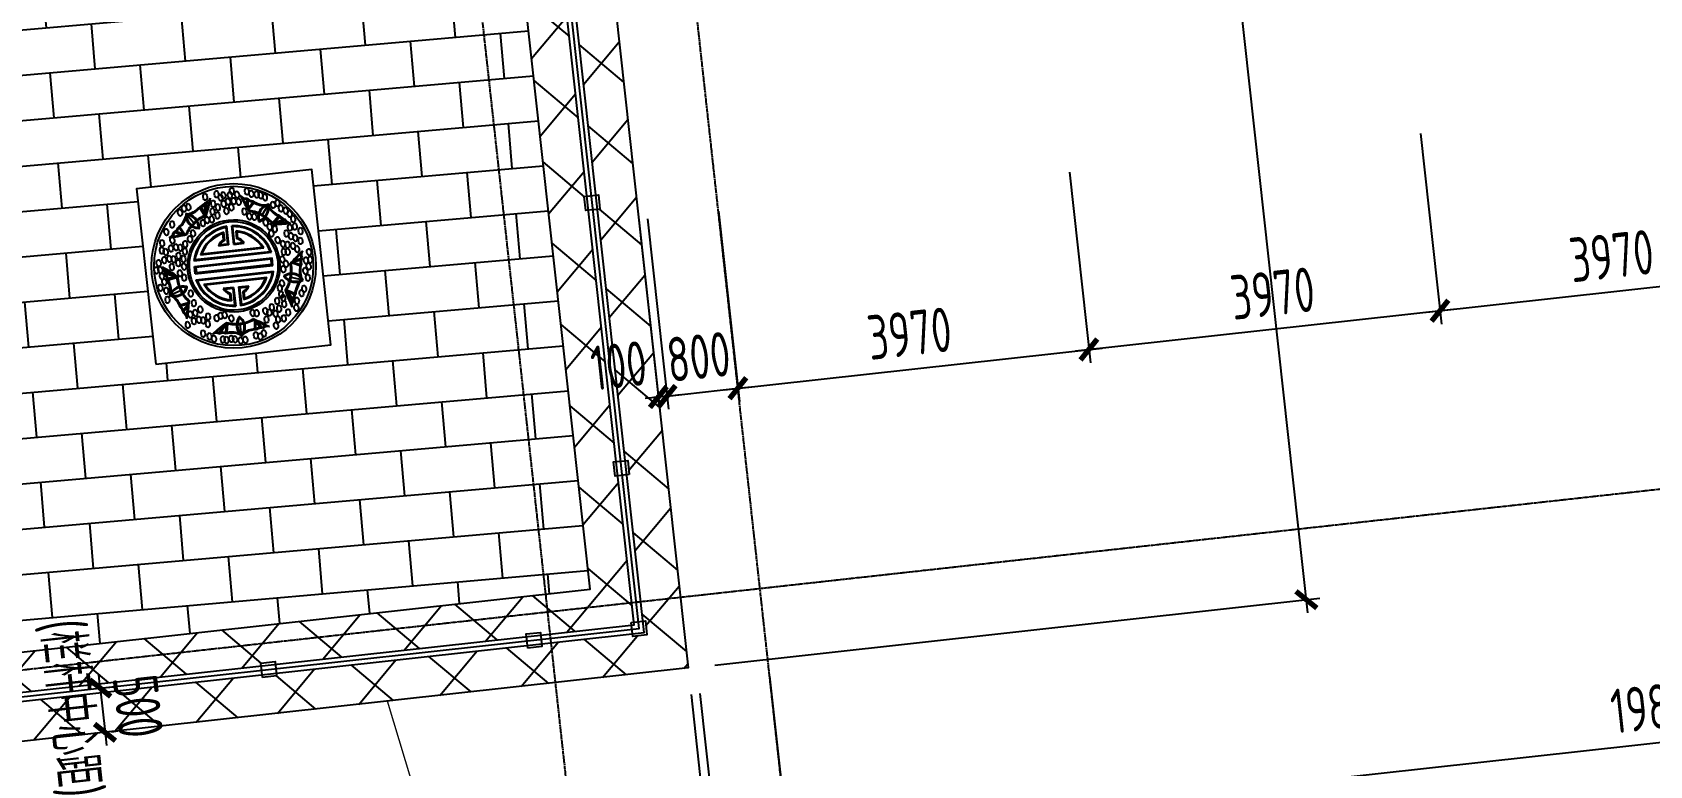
# Model space of a CAD drawing. Header units: millimetres. Extents: x -1003406 to 3312184, y 81337 to 716393.
# Drawn here: x 1310554 to 1328734, y 499524 to 507760 of the extents above; entities that cross this region are included whole.
import ezdxf

# ---------------------------------------------------------------- set-up
doc = ezdxf.new("R2010")
doc.units = ezdxf.units.MM
doc.header["$LTSCALE"] = 10
doc.linetypes.add('DOTE', pattern=[2.42, 2, -0.2, 0.02, -0.2])
doc.layers.get('0').update_dxf_attribs({"linetype": 'CONTINUOUS'})
doc.layers.get('Defpoints').update_dxf_attribs({"linetype": 'CONTINUOUS'})
for name, color, linetype in [('DIM', 3, 'CONTINUOUS'), ('DOTE', 1, 'DOTE'), ('图层5', 8, 'CONTINUOUS'), ('护岸线', 6, 'CONTINUOUS'), ('栏杆-SK', 4, 'CONTINUOUS'), ('码头-SK', 7, 'CONTINUOUS'), ('砖块-sk', 252, 'CONTINUOUS'), ('配筋率', 61, 'CONTINUOUS')]:
    doc.layers.add(name, color=color, linetype=linetype)
doc.layers.add('TEXT', color=3, linetype='CONTINUOUS', lineweight=15)
doc.styles.add('TSSD_Dimension', font='Tssdeng.shx', dxfattribs={"width": 0.7, "bigfont": 'hztxt.shx'})
doc.dimstyles.new('TSSD_100_150', dxfattribs={"dimtxt": 500, "dimasz": 150, "dimexe": 150, "dimexo": 300, "dimgap": 150, "dimtad": 1, "dimdec": 0, "dimzin": 0, "dimdsep": 46, "dimtxsty": 'TSSD_Dimension', "dimblk": 'ARCHTICK', "dimcen": 0, "dimdle": 150, "dimclrt": 7, "dimadec": 0, "dimazin": 0, "dimtfac": 1, "dimtdec": 0, "dimtix": 1, "dimtmove": 2, "dimatfit": 3, "dimfxl": 1, "dimtolj": 1, "dimtzin": 0, "dimarcsym": 0})

# ---------------------------------------------------------------- blocks, each defined once
blk = doc.blocks.new('_ArchTick')
at = {"color": 0, "const_width": 0.4}
blk.add_lwpolyline([(-0.71, -0.71), (0.71, 0.71)], dxfattribs=at)
blk = doc.blocks.new('*D479')
at = {"layer": 'Defpoints', "color": 0, "transparency": 16777216}
for p in [(1360766, 505348), (1361249, 500973), (1318026, 500631)]:
    blk.add_point(p, dxfattribs=at)
at = {"layer": 'DIM', "color": 0, "lineweight": -2, "transparency": 16777216}
for p, q in [((1360799, 505050), (1361266, 500824)), ((1318360, 496240), (1361398, 500989)), ((1318059, 500333), (1318525, 496107))]:
    blk.add_line(p, q, dxfattribs=at)
at = {"layer": 'DIM', "color": 0, "lineweight": -2, "transparency": 16777216, "xscale": 150, "yscale": 150, "zscale": 150}
for p, rotation in [((1361249, 500973), 6.297352635958565), ((1318509, 496256), 186.2973526359585)]:
    blk.add_blockref('_ArchTick', p, dxfattribs=dict(at, rotation=rotation))
at = {"layer": 'DIM', "color": 7, "transparency": 16777216, "insert": (1339835, 499012), "char_height": 500, "attachment_point": 5, "rotation": 6.2974, "style": 'TSSD_Dimension'}
blk.add_mtext('\\A1;43000', dxfattribs=at)
blk = doc.blocks.new('*D480')
at = {"layer": 'Defpoints', "color": 0, "transparency": 16777216}
for p in [(1317926, 500620), (1318026, 500631), (1318409, 496245)]:
    blk.add_point(p, dxfattribs=at)
at = {"layer": 'DIM', "color": 0, "lineweight": -2, "transparency": 16777216}
for p, q in [((1317959, 500322), (1318426, 496096)), ((1318059, 500333), (1318525, 496107)), ((1318409, 496245), (1318260, 496229)), ((1318509, 496256), (1318409, 496245)), ((1318509, 496256), (1318658, 496273))]:
    blk.add_line(p, q, dxfattribs=at)
at = {"layer": 'DIM', "color": 0, "lineweight": -2, "transparency": 16777216, "xscale": 150, "yscale": 150, "zscale": 150}
for p, rotation in [((1318409, 496245), 6.297352636038957), ((1318509, 496256), 186.297352636039)]:
    blk.add_blockref('_ArchTick', p, dxfattribs=dict(at, rotation=rotation))
at = {"layer": 'DIM', "color": 7, "transparency": 16777216, "insert": (1318415, 496648), "char_height": 500, "attachment_point": 5, "rotation": 6.2974, "style": 'TSSD_Dimension'}
blk.add_mtext('\\A1;100', dxfattribs=at)
blk = doc.blocks.new('*D481')
at = {"layer": 'Defpoints', "color": 0, "transparency": 16777216}
for p in [(1317926, 500620), (1307987, 499524), (1308470, 495148)]:
    blk.add_point(p, dxfattribs=at)
at = {"layer": 'DIM', "color": 0, "lineweight": -2, "transparency": 16777216}
for p, q in [((1317959, 500322), (1318426, 496096)), ((1308020, 499225), (1308486, 494999)), ((1318558, 496262), (1308321, 495132))]:
    blk.add_line(p, q, dxfattribs=at)
at = {"layer": 'DIM', "color": 0, "lineweight": -2, "transparency": 16777216, "xscale": 150, "yscale": 150, "zscale": 150}
for p, rotation in [((1318409, 496245), 6.29735263779593), ((1308470, 495148), 186.2973526377959)]:
    blk.add_blockref('_ArchTick', p, dxfattribs=dict(at, rotation=rotation))
at = {"layer": 'DIM', "color": 7, "transparency": 16777216, "insert": (1313396, 496094), "char_height": 500, "attachment_point": 5, "rotation": 6.2974, "style": 'TSSD_Dimension'}
blk.add_mtext('\\A1;10000', dxfattribs=at)
blk = doc.blocks.new('*D493')
at = {"layer": 'Defpoints', "color": 0, "transparency": 16777216}
for p in [(1318033, 499654), (1316542, 499489), (1318149, 498606)]:
    blk.add_point(p, dxfattribs=at)
at = {"layer": 'DIM', "color": 0, "lineweight": -2, "transparency": 16777216}
for p, q in [((1318066, 499356), (1318165, 498457)), ((1316575, 499191), (1316674, 498292)), ((1316509, 498425), (1318298, 498622))]:
    blk.add_line(p, q, dxfattribs=at)
at = {"layer": 'DIM', "color": 0, "lineweight": -2, "transparency": 16777216, "xscale": 150, "yscale": 150, "zscale": 150}
for p, rotation in [((1318149, 498606), 6.297352637795895), ((1316658, 498441), 186.2973526377959)]:
    blk.add_blockref('_ArchTick', p, dxfattribs=dict(at, rotation=rotation))
at = {"layer": 'DIM', "color": 7, "transparency": 16777216, "insert": (1317359, 498921), "char_height": 500, "attachment_point": 5, "rotation": 6.2974, "style": 'TSSD_Dimension'}
blk.add_mtext('\\A1;1500', dxfattribs=at)
blk = doc.blocks.new('*D494')
at = {"layer": 'Defpoints', "color": 0, "transparency": 16777216}
for p in [(1318033, 499654), (1318133, 499665), (1318248, 498617)]:
    blk.add_point(p, dxfattribs=at)
at = {"layer": 'DIM', "color": 0, "lineweight": -2, "transparency": 16777216}
for p, q in [((1318066, 499356), (1318165, 498457)), ((1318165, 499366), (1318265, 498468)), ((1318149, 498606), (1318000, 498589)), ((1318149, 498606), (1318248, 498617)), ((1318248, 498617), (1318397, 498633))]:
    blk.add_line(p, q, dxfattribs=at)
at = {"layer": 'DIM', "color": 0, "lineweight": -2, "transparency": 16777216, "xscale": 150, "yscale": 150, "zscale": 150}
for p, rotation in [((1318149, 498606), 6.29735263779593), ((1318248, 498617), 186.2973526377959)]:
    blk.add_blockref('_ArchTick', p, dxfattribs=dict(at, rotation=rotation))
at = {"layer": 'DIM', "color": 7, "transparency": 16777216, "insert": (1318244, 498197), "char_height": 500, "attachment_point": 5, "rotation": 6.2974, "style": 'TSSD_Dimension'}
blk.add_mtext('\\A1;100', dxfattribs=at)
blk = doc.blocks.new('*D495')
at = {"layer": 'Defpoints', "color": 0, "transparency": 16777216}
for p in [(1318133, 499665), (1318928, 499752), (1319043, 498704)]:
    blk.add_point(p, dxfattribs=at)
at = {"layer": 'DIM', "color": 0, "lineweight": -2, "transparency": 16777216}
for p, q in [((1318961, 499454), (1319060, 498555)), ((1318165, 499366), (1318265, 498468)), ((1318248, 498617), (1319043, 498704)), ((1319043, 498704), (1319192, 498721)), ((1318248, 498617), (1318099, 498600))]:
    blk.add_line(p, q, dxfattribs=at)
at = {"layer": 'DIM', "color": 0, "lineweight": -2, "transparency": 16777216, "xscale": 150, "yscale": 150, "zscale": 150}
for p, rotation in [((1318248, 498617), 6.29735263779593), ((1319043, 498704), 186.2973526377959)]:
    blk.add_blockref('_ArchTick', p, dxfattribs=dict(at, rotation=rotation))
at = {"layer": 'DIM', "color": 7, "transparency": 16777216, "insert": (1318602, 499058), "char_height": 500, "attachment_point": 5, "rotation": 6.2974, "style": 'TSSD_Dimension'}
blk.add_mtext('\\A1;800', dxfattribs=at)
blk = doc.blocks.new('*D496')
at = {"layer": 'Defpoints', "color": 0, "transparency": 16777216}
for p in [(1338540, 503003), (1338774, 500882), (1318809, 500826)]:
    blk.add_point(p, dxfattribs=at)
at = {"layer": 'DIM', "color": 0, "lineweight": -2, "transparency": 16777216}
for p, q in [((1338572, 502705), (1338790, 500733)), ((1318894, 498688), (1338923, 500898)), ((1318842, 500528), (1319060, 498555))]:
    blk.add_line(p, q, dxfattribs=at)
at = {"layer": 'DIM', "color": 0, "lineweight": -2, "transparency": 16777216, "xscale": 150, "yscale": 150, "zscale": 150}
for p, rotation in [((1338774, 500882), 6.297352636151535), ((1319043, 498704), 186.2973526361515)]:
    blk.add_blockref('_ArchTick', p, dxfattribs=dict(at, rotation=rotation))
at = {"layer": 'DIM', "color": 7, "transparency": 16777216, "insert": (1328865, 500191), "char_height": 500, "attachment_point": 5, "rotation": 6.2974, "style": 'TSSD_Dimension'}
blk.add_mtext('\\A1;19850', dxfattribs=at)
blk = doc.blocks.new('*D503')
at = {"layer": 'Defpoints', "color": 0, "transparency": 16777216}
for p in [(1317438, 505963), (1318233, 506051), (1318485, 503763)]:
    blk.add_point(p, dxfattribs=at)
at = {"layer": 'DIM', "color": 0, "lineweight": -2, "transparency": 16777216}
for p, q in [((1317470, 505665), (1317707, 503526)), ((1318266, 505752), (1318502, 503613)), ((1318485, 503763), (1318634, 503779)), ((1317690, 503675), (1317541, 503658)), ((1317690, 503675), (1318485, 503763))]:
    blk.add_line(p, q, dxfattribs=at)
at = {"layer": 'DIM', "color": 0, "lineweight": -2, "transparency": 16777216, "xscale": 150, "yscale": 150, "zscale": 150}
for p, rotation in [((1317690, 503675), 6.297352635910398), ((1318485, 503763), 186.2973526359104)]:
    blk.add_blockref('_ArchTick', p, dxfattribs=dict(at, rotation=rotation))
at = {"layer": 'DIM', "color": 7, "transparency": 16777216, "insert": (1318044, 504116), "char_height": 500, "attachment_point": 5, "rotation": 6.2974, "style": 'TSSD_Dimension'}
blk.add_mtext('\\A1;800', dxfattribs=at)
blk = doc.blocks.new('*D504')
at = {"layer": 'Defpoints', "color": 0, "transparency": 16777216}
for p in [(1322179, 506486), (1318233, 506051), (1322431, 504198)]:
    blk.add_point(p, dxfattribs=at)
at = {"layer": 'DIM', "color": 0, "lineweight": -2, "transparency": 16777216}
for p, q in [((1322212, 506188), (1322448, 504049)), ((1318266, 505752), (1318502, 503613)), ((1318336, 503746), (1322580, 504214))]:
    blk.add_line(p, q, dxfattribs=at)
at = {"layer": 'DIM', "color": 0, "lineweight": -2, "transparency": 16777216, "xscale": 150, "yscale": 150, "zscale": 150}
for p, rotation in [((1322431, 504198), 6.297352637795895), ((1318485, 503763), 186.2973526377959)]:
    blk.add_blockref('_ArchTick', p, dxfattribs=dict(at, rotation=rotation))
at = {"layer": 'DIM', "color": 7, "transparency": 16777216, "insert": (1320414, 504378), "char_height": 500, "attachment_point": 5, "rotation": 6.2974, "style": 'TSSD_Dimension'}
blk.add_mtext('\\A1;3970', dxfattribs=at)
blk = doc.blocks.new('*D505')
at = {"layer": 'Defpoints', "color": 0, "transparency": 16777216}
for p in [(1326125, 506922), (1322179, 506486), (1326377, 504633)]:
    blk.add_point(p, dxfattribs=at)
at = {"layer": 'DIM', "color": 0, "lineweight": -2, "transparency": 16777216}
for p, q in [((1326158, 506623), (1326394, 504484)), ((1322212, 506188), (1322448, 504049)), ((1322282, 504182), (1326526, 504650))]:
    blk.add_line(p, q, dxfattribs=at)
at = {"layer": 'DIM', "color": 0, "lineweight": -2, "transparency": 16777216, "xscale": 150, "yscale": 150, "zscale": 150}
for p, rotation in [((1326377, 504633), 6.297352637795895), ((1322431, 504198), 186.2973526377959)]:
    blk.add_blockref('_ArchTick', p, dxfattribs=dict(at, rotation=rotation))
at = {"layer": 'DIM', "color": 7, "transparency": 16777216, "insert": (1324496, 504828), "char_height": 500, "attachment_point": 5, "rotation": 6.2974, "style": 'TSSD_Dimension'}
blk.add_mtext('\\A1;3970', dxfattribs=at)
blk = doc.blocks.new('*D506')
at = {"layer": 'Defpoints', "color": 0, "transparency": 16777216}
for p in [(1330071, 507357), (1326125, 506922), (1330323, 505069)]:
    blk.add_point(p, dxfattribs=at)
at = {"layer": 'DIM', "color": 0, "lineweight": -2, "transparency": 16777216}
for p, q in [((1330104, 507059), (1330340, 504920)), ((1326158, 506623), (1326394, 504484)), ((1326228, 504617), (1330472, 505085))]:
    blk.add_line(p, q, dxfattribs=at)
at = {"layer": 'DIM', "color": 0, "lineweight": -2, "transparency": 16777216, "xscale": 150, "yscale": 150, "zscale": 150}
for p, rotation in [((1330323, 505069), 6.297352637795895), ((1326377, 504633), 186.2973526377959)]:
    blk.add_blockref('_ArchTick', p, dxfattribs=dict(at, rotation=rotation))
at = {"layer": 'DIM', "color": 7, "transparency": 16777216, "insert": (1328306, 505249), "char_height": 500, "attachment_point": 5, "rotation": 6.2974, "style": 'TSSD_Dimension'}
blk.add_mtext('\\A1;3970', dxfattribs=at)
blk = doc.blocks.new('*D509')
at = {"layer": 'Defpoints', "color": 0, "transparency": 16777216}
for p in [(1317438, 505963), (1317338, 505952), (1317591, 503664)]:
    blk.add_point(p, dxfattribs=at)
at = {"layer": 'DIM', "color": 0, "lineweight": -2, "transparency": 16777216}
for p, q in [((1317371, 505654), (1317607, 503515)), ((1317470, 505665), (1317707, 503526)), ((1317591, 503664), (1317442, 503647)), ((1317690, 503675), (1317591, 503664)), ((1317690, 503675), (1317839, 503691))]:
    blk.add_line(p, q, dxfattribs=at)
at = {"layer": 'DIM', "color": 0, "lineweight": -2, "transparency": 16777216, "xscale": 150, "yscale": 150, "zscale": 150}
for p, rotation in [((1317591, 503664), 6.297352635997583), ((1317690, 503675), 186.2973526359976)]:
    blk.add_blockref('_ArchTick', p, dxfattribs=dict(at, rotation=rotation))
at = {"layer": 'DIM', "color": 7, "transparency": 16777216, "insert": (1317146, 504017), "char_height": 500, "attachment_point": 5, "rotation": 6.2974, "style": 'TSSD_Dimension'}
blk.add_mtext('\\A1;100', dxfattribs=at)
blk = doc.blocks.new('*D460')
at = {"layer": 'Defpoints', "color": 0, "transparency": 16777216}
for p in [(1319940, 546116), (1312991, 545349), (1317926, 500620)]:
    blk.add_point(p, dxfattribs=at)
at = {"layer": 'DIM', "color": 0, "lineweight": -2, "transparency": 16777216}
for p, q in [((1324892, 501238), (1319923, 546265)), ((1313289, 545382), (1320089, 546132)), ((1318225, 500653), (1325025, 501404))]:
    blk.add_line(p, q, dxfattribs=at)
at = {"layer": 'DIM', "color": 0, "lineweight": -2, "transparency": 16777216, "xscale": 150, "yscale": 150, "zscale": 150}
for p, rotation in [((1319940, 546116), 96.29735263601), ((1324876, 501387), 276.29735263601)]:
    blk.add_blockref('_ArchTick', p, dxfattribs=dict(at, rotation=rotation))
at = {"layer": 'DIM', "color": 7, "transparency": 16777216, "insert": (1322805, 523795), "char_height": 500, "attachment_point": 5, "rotation": 276.2974, "style": 'TSSD_Dimension'}
blk.add_mtext('\\A1;45000', dxfattribs=at)
blk = doc.blocks.new('234')
at = {"layer": '图层5'}
for p, q in [((-233.3, 305.4), (-197.6, 254.3)), ((-132.5, 288.6), (-154.1, 333.7)), ((-125.7, 293.8), (-146.8, 338.1)), ((-128.9, 300.4), (-124.8, 350.9)), ((-120.6, 306.5), (-116.3, 356.9)), ((110.5, 317.9), (116.6, 350.7)), ((116.3, 304.3), (124.1, 344.7)), ((117.2, 302.4), (147.6, 333.7)), ((120.1, 295.9), (152.6, 329.8)), ((230.7, 306.3), (193.2, 256.6)), ((-280.8, 193.9), (-310.2, 209.9)), ((-266.1, 195.3), (-302.1, 215.2)), ((-264, 195.5), (-284.4, 234.1)), ((-256.9, 196.3), (-279.2, 237.6)), ((-173.8, 224.9), (-173.8, 224.9)), ((-19.2, 112.7), (-19.2, 207.8)), ((-13.7, 107.2), (-13.7, 214.1)), ((13.7, 107.2), (13.7, 214.1)), ((19.2, 112.7), (19.2, 207.8)), ((173.7, 224.9), (173.7, 224.9)), ((246.6, 204.5), (282.8, 239)), ((253.6, 199.7), (289.2, 233.4)), ((258.9, 204.7), (308.2, 216.4)), ((267.2, 198.7), (316.5, 210.2)), ((-13.7, 107.2), (-73.3, 107.2)), ((-19.2, 112.7), (-64.5, 112.7)), ((-40.3, 140.7), (-40.3, 175.1)), ((-34.9, 136.9), (-34.9, 181.7)), ((13.7, 107.2), (73.3, 107.2)), ((19.2, 112.7), (64.5, 112.7)), ((34.9, 136.9), (34.9, 181.7)), ((40.3, 140.7), (40.3, 175.1)), ((-221.8, 39.9), (221.8, 39.9)), ((-221.8, 6.9), (221.8, 6.9)), ((-221.8, -35.3), (-221.8, 6.9)), ((-214.9, 0), (-214.9, -28.4)), ((214.9, 0), (-214.9, 0)), ((-214.7, 45.4), (214.7, 45.4)), ((-180.7, 69.2), (180.7, 69.2)), ((-171.9, 74.7), (171.9, 74.7)), ((214.9, 0), (214.9, 0)), ((214.9, -28.4), (214.9, 0)), ((221.8, -35.3), (221.8, 6.9)), ((-341.4, -29.4), (-388, -9.7)), ((-338.2, -39.1), (-384.9, -19.6)), ((-330.9, -38.2), (-379.5, -44.5)), ((-328.1, -46.2), (-377.6, -52.8)), ((-221.8, -35.3), (221.8, -35.3)), ((-221.8, -68.3), (221.8, -68.3)), ((-214.9, -28.4), (214.9, -28.4)), ((-214.7, -73.8), (214.7, -73.8)), ((331.6, -33.5), (373.9, -53.8)), ((336.9, -28.7), (376, -47.9)), ((338.5, -27.3), (379.2, -22.2)), ((349.5, -17.5), (382.7, -13.2)), ((-375.2, -136.9), (-315.6, -118.8)), ((-281.1, -105.6), (-281.1, -105.6)), ((-180.7, -97.6), (180.7, -97.6)), ((-171.9, -103.1), (171.9, -103.1)), ((-13.7, -135.6), (-73.3, -135.6)), ((-19.2, -141.1), (-64.5, -141.1)), ((-40.3, -169), (-40.3, -203.5)), ((-34.9, -165.2), (-34.9, -210.1)), ((-19.2, -141.1), (-19.2, -236.2)), ((-13.7, -135.6), (-13.7, -242.5)), ((13.7, -135.6), (13.7, -242.5)), ((13.7, -135.6), (73.3, -135.6)), ((19.2, -141.1), (19.2, -236.2)), ((19.2, -141.1), (64.5, -141.1)), ((34.9, -165.2), (34.9, -210.1)), ((40.3, -169), (40.3, -203.5)), ((281.1, -105.5), (281.1, -105.5)), ((284.2, -181.2), (328.2, -204.9)), ((375.6, -135.5), (316.8, -115.1)), ((-279.6, -193.5), (-325.8, -201.9)), ((-281.1, -200.5), (-324, -207.9)), ((-281.5, -202.6), (-311.5, -230.6)), ((-284.7, -216.9), (-309, -239.9)), ((281.8, -189.3), (324.9, -212.8)), ((285.1, -202.6), (311.2, -245.9)), ((288.2, -192.8), (314.6, -236)), ((-91, -343.6), (-124.2, -381.8)), ((-80.8, -343.5), (-113.8, -381.9)), ((-79.5, -336.3), (-88.5, -384.5)), ((-71, -336.1), (-80, -385.3)), ((0.1, -309.7), (0.1, -309.7)), ((0.7, -408.9), (0.6, -346.7)), ((84.1, -335.5), (77.8, -382)), ((90.3, -339.1), (84.1, -382.2)), ((92.1, -340.1), (109.6, -377.4)), ((104.8, -347.6), (119.2, -377.8))]:
    blk.add_line(p, q, dxfattribs=at)
for radius in [467, 452]:
    blk.add_circle((0, -14.2), radius, dxfattribs=at)
for centre in [(-118.3, 392.7), (-77.4, 348.7), (-52.3, 400.9), (-31.6, 379.4), (-14, 390.5), (8.3, 352.2), (22.7, 387.3), (36.2, 408.9), (40.2, 351.4), (62.6, 385.7), (120.8, 398.4), (144, 381.5), (174.3, 374.5), (196.2, 366.8), (218.7, 353.4), (-321.6, 257.7), (-270, 320), (-244.4, 340.5), (-218.7, 346.6), (-121.8, 261), (-94.8, 262), (-85.6, 305.7), (-60.3, 280.2), (-52.8, 326.2), (-18, 341.9), (-6.9, 300.4), (23.5, 318), (68.2, 344.3), (94.7, 285.6), (259.5, 305.5), (286.3, 313.3), (302.1, 281.6), (327.8, 264.9), (-359.5, 218.8), (-330.6, 168.4), (-208.9, 195.2), (-147.4, 246.6), (119.5, 255.8), (146.6, 249.8), (207.8, 210.7), (226.9, 183.6), (255.1, 168.5), (340.9, 167.1), (348.6, 244.3), (364.6, 213.8), (369.5, 169.9), (-396.1, 117.1), (-389.6, 158.2), (-375.5, 106.8), (-343.4, 123.4), (-313.7, 127.1), (-305.1, 77.6), (-290.4, 121.9), (-266.6, 98.1), (-260.1, 139.2), (-229.6, 163.9), (232.8, 145.5), (264.2, 104.2), (291.4, 79.1), (317.9, 135.7), (341.6, 118.3), (364.6, 105.1), (392.5, 85.4), (398.8, 141.1), (-439.7, 9.5), (-421.4, 48.1), (-416.8, 8.9), (-388.4, 61.8), (-358.6, 65.5), (-349.5, 18.7), (-335.3, 60.3), (-311.5, 36.5), (-280.9, 13), (-279.2, 56.3), (278.5, -7.7), (291.4, 33.8), (313.7, 31.7), (316.5, 71.6), (347.2, 61.7), (368.3, 41.9), (433.4, 17.1), (-427.1, -91.6), (-411.6, -28.5), (-401.3, -62), (-307.2, -22), (-286.6, -49.1), (277.7, -63.4), (296.3, -34.7), (400.8, -87.5), (410.9, -28.6), (422.5, -63.4), (435.7, -26.2), (-396.2, -112.4), (-394.9, -164), (-259.5, -143.1), (-248.1, -199.3), (246.7, -167.2), (261.4, -142.5), (383, -187.4), (410.9, -127), (-274.6, -261), (-246.2, -255.4), (-215.4, -239.2), (-175.7, -284.5), (-105.3, -286.8), (-81.9, -285.2), (77.1, -291.5), (100.5, -294.6), (150.4, -288.3), (189.4, -271.2), (223.7, -238.5), (229.9, -283.7), (250.2, -205.8), (259.5, -226), (261.1, -260.3), (327.2, -289.5), (335, -250.1), (366, -209.8), (-295.9, -318.1), (-259, -300.4), (-229.3, -296.6), (-214.5, -377.2), (-206, -301.9), (-182.2, -325.7), (-128.7, -297.7), (-46.1, -308.6), (152, -336.6), (172.2, -299.3), (201.9, -377.2), (206.5, -310.2), (217.4, -342.9), (250.2, -341.3), (278.3, -310.2), (-180.2, -395.8), (-156.8, -413), (-106.9, -422.3), (-86.6, -427), (-58.5, -423.9), (-38.3, -428.6), (-7.1, -439.5), (19.4, -437.9), (81.8, -419.2), (106.7, -428.6), (128.6, -413)]:
    blk.add_ellipse(centre, major_axis=(0, 19.4), ratio=0.616865, dxfattribs=at)
for centre, major_axis, start_param, end_param in [((-1075.7, 685), (-730.4, 730.4), 3.529693, 3.629181), ((-125.6, 405.7), (-31.2, 31.2), 2.428217, 3.360391), ((117.5, 403.5), (-31.2, 31.2), 1.390652, 2.322825), ((1056.2, 719.3), (730.4, 730.4), 2.692657, 2.792146), ((-359, 348), (92.4, 92.4), 4.470289, 5.085238), ((-359, 348), (96.3, 96.3), 4.481021, 5.004715), ((-167.1, 291.4), (-51.2, 51.2), 0.504812, 2.266005), ((-256.6, 225.4), (-62.4, 62.4), 3.898542, 5.269642), ((-167.1, 291.4), (-47.3, 47.3), 0.585352, 2.25569), ((-256.6, 225.4), (-58.5, 58.5), 3.920107, 5.20412), ((-242.2, 437.6), (-92.4, 92.4), 2.493237, 3.108187), ((-242.2, 437.6), (-96.3, 96.3), 2.552957, 3.097455), ((-81.6, 112.9), (129.4, 129.4), 1.037642, 1.472321), ((-81.6, 112.9), (125.5, 125.5), 1.022339, 1.472321), ((-164.8, 394.4), (-37.9, 37.9), 2.579762, 3.269542), ((-164.8, 394.4), (-41.8, 41.8), 2.605209, 3.228554), ((-1075.7, 685), (-726.5, 726.5), 3.53237, 3.608206), ((-125.6, 405.7), (35.1, 35.1), 4.048283, 4.465521), ((117.5, 403.5), (-35.1, 35.1), 1.856317, 2.273556), ((1056.2, 719.3), (726.5, 726.5), 2.713632, 2.789469), ((157.2, 393.7), (41.8, 41.8), 3.093285, 3.71663), ((157.2, 393.7), (37.9, 37.9), 3.052297, 3.742076), ((85, 109.2), (125.5, 125.5), 0.137129, 0.58711), ((85, 109.2), (-129.4, 129.4), -1.433667, -0.998988), ((232.9, 439.9), (96.3, 96.3), 3.224383, 3.748078), ((232.9, 439.9), (92.4, 92.4), 3.213652, 3.828601), ((239, 239.1), (51.2, 51.2), 0.818972, 2.580164), ((239, 239.1), (-47.3, 47.3), -0.671285, 0.999053), ((148.6, 303.9), (-62.4, 62.4), 2.641905, 4.013005), ((148.6, 303.9), (58.5, 58.5), 4.234267, 5.518279), ((354.4, 354.9), (96.3, 96.3), 2.867116, 3.411615), ((354.4, 354.9), (-92.4, 92.4), 1.2366, 1.85155), ((-360, 227.1), (31.2, 31.2), 4.218085, 5.150259), ((-370.4, 1217.4), (730.4, 730.4), 3.949294, 4.048783), ((-360, 227.1), (35.1, 35.1), 4.683751, 5.100989), ((-370.4, 1217.4), (726.5, 726.5), 3.97027, 4.046106), ((-338.5, 261.8), (37.9, 37.9), 4.308934, 4.998713), ((-338.5, 261.8), (41.8, 41.8), 4.349922, 4.973267), ((0, -14.2), (-185.4, 185.4), 3.926991, 10.210176), ((0, -14.2), (-177.6, 177.6), 3.926991, 10.210176), ((-90.2, 105.2), (-129.4, 129.4), -0.17703, 0.257649), ((-90.2, 105.2), (-125.5, 125.5), -0.17703, 0.272951), ((0, -14.2), (161.4, 161.4), 0.845596, 2.11688), ((0, -14.2), (157.6, 157.6), 0.871808, 2.085356), ((-173.5, 225), (3.97, 3.97), 3.922168, 5.129632), ((0, -14.2), (-161.4, 161.4), 4.166305, 5.437589), ((0, -14.2), (-157.6, 157.6), 4.197829, 5.411377), ((173.8, 224.8), (-3.97, 3.97), 1.094735, 2.302199), ((95.2, 101.9), (-125.5, 125.5), 4.478091, 4.928072), ((95.2, 101.9), (-129.4, 129.4), 4.493394, 4.928072), ((332.1, 1224.1), (-730.4, 730.4), 2.273056, 2.372544), ((332.1, 1224.1), (-726.5, 726.5), 2.275733, 2.351569), ((337.2, 267.9), (41.8, 41.8), 2.919368, 3.542713), ((337.2, 267.9), (37.9, 37.9), 2.893922, 3.583701), ((360.1, 234.1), (35.1, 35.1), 2.791646, 3.208884), ((360.1, 234.1), (31.2, 31.2), 2.742376, 3.67455), ((0, -14.2), (140.7, 140.7), 0.961433, 1.923653), ((0, -14.2), (136.8, 136.8), 0.99543, 1.878793), ((-17.6, 85.4), (-42.3, 42.3), -0.394855, 0.412115), ((-17.6, 85.4), (38.4, 38.4), 1.10904, 1.829393), ((0, -14.2), (-140.7, 140.7), 4.359533, 5.321752), ((17.6, 85.4), (-38.4, 38.4), 4.453792, 5.174146), ((0, -14.2), (-136.8, 136.8), 4.404392, 5.287755), ((17.6, 85.4), (42.3, 42.3), 5.87107, 6.67804), ((-437.2, -3.4), (31.2, 31.2), 5.25565, 6.187824), ((-996.6, -820.8), (730.4, 730.4), 0.073941, 0.17343), ((-437.2, -3.4), (-35.1, 35.1), 3.734123, 4.151362), ((-996.6, -820.8), (-726.5, 726.5), -1.494179, -1.418342), ((1023.6, -792.9), (730.4, 730.4), 1.43602, 1.535508), ((1023.6, -792.9), (726.5, 726.5), 1.456995, 1.532832), ((433.1, 2.2), (-35.1, 35.1), 0.59968, 1.016919), ((433.1, 2.2), (-31.2, 31.2), 0.134014, 1.066188), ((-438.6, -44.2), (37.9, 37.9), 5.407196, 6.096975), ((-438.6, -44.2), (41.8, 41.8), 5.432642, 6.055987), ((-503.7, -104.5), (92.4, 92.4), 5.320671, 5.93562), ((-307.2, -184.1), (-62.4, 62.4), -1.128006, 0.243094), ((-503.7, -104.5), (96.3, 96.3), 5.38039, 5.924889), ((-145.2, -52.1), (129.4, 129.4), 2.294279, 2.728958), ((-145.2, -52.1), (125.5, 125.5), 2.278977, 2.728958), ((0, -14.2), (-161.4, 161.4), 1.024712, 2.295997), ((0, -14.2), (-157.6, 157.6), 1.056236, 2.269784), ((0, -14.2), (161.4, 161.4), 3.987188, 5.258473), ((0, -14.2), (157.6, 157.6), 4.013401, 5.226949), ((314.8, -163.2), (51.2, 51.2), 5.84552, 7.606712), ((143.2, -57.7), (-125.5, 125.5), 3.592881, 4.042862), ((143.2, -57.7), (-129.4, 129.4), 3.592881, 4.02756), ((503.4, -96.2), (-96.3, 96.3), 0.39695, 0.920645), ((503.4, -96.2), (92.4, 92.4), 1.957015, 2.571964), ((436.1, -38.5), (41.8, 41.8), 1.836648, 2.459993), ((436.1, -38.5), (-37.9, 37.9), 0.224864, 0.914643), ((-342.3, -78.6), (-51.2, 51.2), 1.761449, 3.522642), ((-307.2, -184.1), (58.5, 58.5), 0.464355, 1.748368), ((-342.3, -78.6), (47.3, 47.3), 3.412785, 5.083123), ((-455.4, -243.7), (-92.4, 92.4), 4.15613, 4.771079), ((-455.4, -243.7), (-96.3, 96.3), 4.166861, 4.690556), ((-141.4, -63.1), (129.4, 129.4), 2.650403, 3.085082), ((-141.4, -63.1), (-125.5, 125.5), 1.079607, 1.529588), ((-1285.8, 14.1), (-730.4, 730.4), 3.635135, 3.734623), ((-281.1, -105.3), (-3.97, 3.97), 3.608009, 4.815473), ((0, -14.2), (-140.7, 140.7), 1.21794, 2.18016), ((0, -14.2), (-136.8, 136.8), 1.2628, 2.146163), ((-17.6, -113.8), (42.3, 42.3), 2.729478, 3.536447), ((-17.6, -113.8), (-38.4, 38.4), 1.3122, 2.032553), ((0, -14.2), (140.7, 140.7), 4.103026, 5.065245), ((17.6, -113.8), (38.4, 38.4), 4.250632, 4.970986), ((0, -14.2), (136.8, 136.8), 4.137022, 5.020386), ((17.6, -113.8), (-42.3, 42.3), 2.746738, 3.553708), ((281, -105.7), (-3.97, 3.97), -0.161902, 1.045562), ((139.8, -68.9), (125.5, 125.5), 4.792251, 5.242232), ((348.4, -57.3), (62.4, 62.4), 2.956064, 4.327165), ((139.8, -68.9), (129.4, 129.4), 4.807553, 5.242232), ((314.8, -163.2), (-47.3, 47.3), 4.355263, 6.025601), ((348.4, -57.3), (58.5, 58.5), 2.977629, 4.261642), ((460.6, -237.2), (-96.3, 96.3), 0.039683, 0.584181), ((460.6, -237.2), (92.4, 92.4), 1.55076, 2.165709), ((-367.1, -250.8), (-37.9, 37.9), 3.994775, 4.684554), ((-367.1, -250.8), (-41.8, 41.8), 4.035763, 4.659107), ((-340.7, -282), (31.2, 31.2), 5.474722, 6.406896), ((-340.7, -282), (35.1, 35.1), 5.940388, 6.357626), ((-1285.8, 14.1), (726.5, 726.5), 5.226907, 5.302743), ((1280.3, 52.6), (-730.4, 730.4), 1.016419, 1.115907), ((1280.3, 52.6), (-726.5, 726.5), 1.019095, 1.094932), ((347.4, -279.9), (35.1, 35.1), 1.535009, 1.952247), ((347.4, -279.9), (31.2, 31.2), 1.485739, 2.417913), ((372.5, -247.7), (41.8, 41.8), 1.662731, 2.286076), ((372.5, -247.7), (37.9, 37.9), 1.637285, 2.327064), ((459.1, -1211.2), (-730.4, 730.4), -0.240218, -0.14073), ((459.1, -1211.2), (-726.5, 726.5), -0.237542, -0.161705), ((-8.8, -164), (125.5, 125.5), 3.535614, 3.985595), ((-8.8, -164), (129.4, 129.4), 3.550916, 3.985595), ((66.7, -358.9), (62.4, 62.4), 1.699427, 3.070528), ((66.7, -358.9), (-58.5, 58.5), 0.150196, 1.434209), ((-0.2, -309.7), (-3.97, 3.97), -1.418539, -0.211076), ((2.8, -163.8), (-129.4, 129.4), 2.336244, 2.770923), ((2.8, -163.8), (125.5, 125.5), 3.90704, 4.357021), ((-44.5, -359.6), (-51.2, 51.2), 3.018086, 4.779279), ((-44.5, -359.6), (-47.3, 47.3), 3.098626, 4.768964), ((-424.3, -1228.3), (726.5, 726.5), 0.200358, 0.276195), ((-424.3, -1228.3), (730.4, 730.4), 0.179383, 0.278871), ((-145.4, -426.7), (31.2, 31.2), 0.229102, 1.161276), ((-145.4, -426.7), (35.1, 35.1), 0.278372, 0.69561), ((-107, -440.6), (37.9, 37.9), 0.380647, 1.070427), ((-107, -440.6), (41.8, 41.8), 0.406094, 1.029439), ((-69.7, -521.1), (92.4, 92.4), 0.294123, 0.909072), ((-69.7, -521.1), (96.3, 96.3), 0.353842, 0.89834), ((77.5, -518.3), (92.4, 92.4), 0.700378, 1.315327), ((77.5, -518.3), (-96.3, 96.3), -0.859687, -0.335992), ((111.6, -436.4), (41.8, 41.8), 0.580011, 1.203356), ((111.6, -436.4), (-37.9, 37.9), -1.031773, -0.341994), ((149.4, -421), (-35.1, 35.1), -0.656957, -0.239718), ((149.4, -421), (-31.2, 31.2), -1.122623, -0.190449)]:
    blk.add_ellipse(centre, major_axis=major_axis, ratio=1, start_param=start_param, end_param=end_param, dxfattribs=at)
blk = doc.blocks.new('*D447')
at = {"layer": 'Defpoints', "color": 0, "transparency": 16777216}
for p in [(1311089, 500369), (1311144, 499872), (1311371, 499897)]:
    blk.add_point(p, dxfattribs=at)
at = {"layer": 'DIM', "color": 0, "lineweight": -2, "transparency": 16777216}
for p, q in [((1311317, 500394), (1311300, 500543)), ((1311317, 500394), (1311371, 499897)), ((1311388, 500402), (1311466, 500410)), ((1311371, 499897), (1311388, 499748)), ((1311443, 499905), (1311520, 499914))]:
    blk.add_line(p, q, dxfattribs=at)
at = {"layer": 'DIM', "color": 0, "lineweight": -2, "transparency": 16777216, "xscale": 150, "yscale": 150, "zscale": 150}
for p, rotation in [((1311317, 500394), 276.2973526356968), ((1311371, 499897), 96.2973526356968)]:
    blk.add_blockref('_ArchTick', p, dxfattribs=dict(at, rotation=rotation))
at = {"layer": 'DIM', "color": 7, "transparency": 16777216, "insert": (1311742, 500189), "char_height": 500, "attachment_point": 5, "rotation": 276.2974, "style": 'TSSD_Dimension'}
blk.add_mtext('\\A1;500', dxfattribs=at)

msp = doc.modelspace()

# ---------------------------------------------------------------- hatches: boundary and pattern name
at = {"layer": '砖块-sk'}
h = msp.add_hatch(dxfattribs=at)
h.set_pattern_fill('ANSI37', color=256, scale=200, angle=5)
h.set_pattern_definition([(50, (393713.3, 19631.53), (-486.43822, 408.17013), []), (140, (393713.3, 19631.53), (-408.17013, -486.43822), [])])
h.paths.add_polyline_path([(1315429.1, 523250.8), (1315011.7, 523204.8), (1315029.2, 523045.7), (1314999.4, 523042.5), (1315310.9, 520219.6), (1315340.7, 520222.9), (1315358.3, 520063.8), (1315328.5, 520060.6), (1315701.8, 516677.1), (1315731.7, 516680.4), (1315749.2, 516521.4), (1315590.2, 516503.8), (1315572.6, 516662.9), (1315602.4, 516666.2), (1315229.1, 520049.6), (1315199.3, 520046.3), (1315181.7, 520205.3), (1315211.5, 520208.6), (1314900, 523031.5), (1314870.2, 523028.2), (1314852.6, 523187.2), (1314435.2, 523141.2), (1316822.8, 501504.7), (1308871.1, 500627.2), (1306483.4, 522263.7), (1306066, 522217.6), (1306083.5, 522058.5), (1306053.7, 522055.3), (1306384.6, 519056.9), (1306414.4, 519060.1), (1306432, 518901.1), (1306402.1, 518897.8), (1306694.3, 516250.5), (1306724.1, 516253.8), (1306741.7, 516094.8), (1306711.8, 516091.5), (1307023.4, 513268.6), (1307053.2, 513271.9), (1307070.7, 513112.9), (1307040.9, 513109.6), (1307352.4, 510286.7), (1307382.2, 510290), (1307399.8, 510131), (1307370, 510127.7), (1307681.5, 507304.8), (1307711.3, 507308.1), (1307728.9, 507149.1), (1307699, 507145.8), (1308016, 504184), (1308040.4, 504326.2), (1308057.9, 504167.2), (1308028.1, 504163.9), (1308339.6, 501341), (1308369.4, 501344.3), (1308387, 501185.3), (1308357.2, 501182), (1308470, 500159.5), (1308499.8, 500162.8), (1308503, 500133.9), (1310145.3, 500315.1), (1310142, 500344.9), (1310301, 500362.5), (1310304.3, 500332.6), (1313127.2, 500644.2), (1313123.9, 500674), (1313282.9, 500691.5), (1313286.2, 500661.7), (1316109.1, 500973.2), (1316105.8, 501003), (1316264.8, 501020.6), (1316268.1, 500990.8), (1317289.7, 501103.5), (1317286.5, 501132.4), (1317316.3, 501135.7), (1317135, 502778.9), (1317105.2, 502775.6), (1317087.6, 502934.6), (1317117.4, 502937.9), (1316805.9, 505760.8), (1316776.1, 505757.5), (1316758.5, 505916.5), (1316788.4, 505919.8), (1316518.2, 508367.7), (1316488.4, 508364.5), (1316470.8, 508523.5), (1316629.9, 508541), (1316647.4, 508382), (1316617.6, 508378.7), (1316887.8, 505930.8), (1316917.6, 505934), (1316935.1, 505775), (1316905.3, 505771.7), (1317216.8, 502948.9), (1317246.6, 502952.2), (1317264.2, 502793.1), (1317234.4, 502789.8), (1317415.7, 501146.7), (1317445.5, 501150), (1317463.1, 500990.9), (1317304, 500973.4), (1317300.6, 501004.1), (1316279.1, 500891.4), (1316282.3, 500861.6), (1316123.3, 500844), (1316120, 500873.8), (1313297.2, 500562.3), (1313300.4, 500532.5), (1313141.4, 500514.9), (1313138.1, 500544.8), (1310315.3, 500233.2), (1310318.5, 500203.4), (1310159.5, 500185.9), (1310156.2, 500215.7), (1308514, 500034.5), (1308517.4, 500003.8), (1308358.3, 499986.2), (1308340.8, 500145.2), (1308370.6, 500148.5), (1308257.8, 501171), (1308227.9, 501167.7), (1308210.4, 501326.7), (1308240.2, 501330), (1307928.7, 504152.9), (1307898.9, 504149.6), (1307881.3, 504308.6), (1307926.4, 504174.1), (1307599.6, 507134.8), (1307569.8, 507131.5), (1307552.3, 507290.5), (1307582.1, 507293.8), (1307270.6, 510116.7), (1307240.8, 510113.4), (1307223.2, 510272.4), (1307253, 510275.7), (1306941.5, 513098.6), (1306911.7, 513095.3), (1306894.1, 513254.3), (1306924, 513257.6), (1306612.4, 516080.5), (1306582.6, 516077.2), (1306565.1, 516236.2), (1306594.9, 516239.5), (1306302.7, 518886.8), (1306272.9, 518883.6), (1306255.4, 519042.6), (1306285.2, 519045.9), (1305954.3, 522044.3), (1305924.5, 522041), (1305906.9, 522200), (1305489.5, 522154), (1307986.8, 499523.6), (1317926.5, 500620.4)])
edge = h.paths.add_edge_path()
edge.add_line((1314953.3, 523459.9), (1314983.2, 523463.2))
edge.add_line((1314983.2, 523463.2), (1315000.7, 523304.2))
edge.add_line((1315000.7, 523304.2), (1315418.2, 523350.2))
edge.add_line((1315418.2, 523350.2), (1312990.5, 545348.9))
edge.add_line((1312990.5, 545348.9), (1300286.3, 537870.7))
edge.add_arc((1266435.5, 517944.8), 39280, 6.29735, 30.48275, ccw=False)
edge.add_line((1305478.5, 522253.4), (1305896, 522299.4))
edge.add_line((1305896, 522299.4), (1305878.4, 522458.5))
edge.add_line((1305878.4, 522458.5), (1305907.9, 522461.7))
edge.add_arc((1266435.5, 517944.8), 39730, 6.52809, 10.6183)
edge.add_line((1305485.2, 525265.7), (1305455.7, 525260.1))
edge.add_line((1305455.7, 525260.1), (1305426.2, 525417.4))
edge.add_line((1305426.2, 525417.4), (1305455.4, 525422.9))
edge.add_arc((1266435.5, 517944.8), 39730, 10.84904, 14.93925)
edge.add_line((1304822.6, 528187), (1304793.7, 528179.3))
edge.add_line((1304793.7, 528179.3), (1304752.4, 528333.8))
edge.add_line((1304752.4, 528333.8), (1304781.1, 528341.5))
edge.add_arc((1266435.5, 517944.8), 39730, 15.16999, 19.2602)
edge.add_line((1303941.8, 531050.1), (1303913.5, 531040.2))
edge.add_line((1303913.5, 531040.2), (1303860.7, 531191.2))
edge.add_line((1303860.7, 531191.2), (1303888.8, 531201))
edge.add_arc((1266435.5, 517944.8), 39730, 19.49094, 29.83378)
edge.add_line((1300900.2, 537709.9), (1312619.5, 544608.3))
edge.add_line((1312619.5, 544608.3), (1314299.2, 529387.5))
edge.add_line((1314299.2, 529387.5), (1314329, 529390.7))
edge.add_line((1314329, 529390.7), (1314346.6, 529231.7))
edge.add_line((1314346.6, 529231.7), (1314316.8, 529228.4))
edge.add_line((1314316.8, 529228.4), (1314628.3, 526405.6))
edge.add_line((1314628.3, 526405.6), (1314658.1, 526408.8))
edge.add_line((1314658.1, 526408.8), (1314675.6, 526249.8))
edge.add_line((1314675.6, 526249.8), (1314645.8, 526246.5))
edge.add_line((1314645.8, 526246.5), (1314953.3, 523459.9))
edge = h.paths.add_edge_path(flags=17)
edge.add_line((1303983.2, 531234), (1304011.8, 531244))
edge.add_line((1304011.8, 531244), (1304064.6, 531093))
edge.add_line((1304064.6, 531093), (1304036.3, 531083.1))
edge.add_arc((1266435.5, 517944.8), 39830, 15.16941, 19.2602, ccw=False)
edge.add_line((1304877.7, 528367.3), (1304907, 528375.1))
edge.add_line((1304907, 528375.1), (1304948.2, 528220.5))
edge.add_line((1304948.2, 528220.5), (1304919.3, 528212.8))
edge.add_arc((1266435.5, 517944.8), 39830, 10.84846, 14.93925, ccw=False)
edge.add_line((1305553.7, 525441.3), (1305583.5, 525446.9))
edge.add_line((1305583.5, 525446.9), (1305613, 525289.6))
edge.add_line((1305613, 525289.6), (1305583.5, 525284.1))
edge.add_arc((1266435.5, 517944.8), 39830, 6.52751, 10.6183, ccw=False)
edge.add_line((1306007.3, 522472.7), (1306037.5, 522476))
edge.add_line((1306037.5, 522476), (1306055, 522317))
edge.add_line((1306055, 522317), (1306472.5, 522363))
edge.add_arc((1266435.5, 517944.8), 40280, 6.29735, 29.06016)
edge.add_line((1301644.7, 537509.9), (1312166.1, 543703.2))
edge.add_line((1312166.1, 543703.2), (1314424.2, 523240.6))
edge.add_line((1314424.2, 523240.6), (1314841.7, 523286.6))
edge.add_line((1314841.7, 523286.6), (1314824.1, 523445.7))
edge.add_line((1314824.1, 523445.7), (1314853.9, 523448.9))
edge.add_line((1314853.9, 523448.9), (1314546.4, 526235.6))
edge.add_line((1314546.4, 526235.6), (1314516.6, 526232.3))
edge.add_line((1314516.6, 526232.3), (1314499.1, 526391.3))
edge.add_line((1314499.1, 526391.3), (1314528.9, 526394.6))
edge.add_line((1314528.9, 526394.6), (1314217.4, 529217.5))
edge.add_line((1314217.4, 529217.5), (1314187.5, 529214.2))
edge.add_line((1314187.5, 529214.2), (1314170, 529373.2))
edge.add_line((1314170, 529373.2), (1314199.8, 529376.5))
edge.add_line((1314199.8, 529376.5), (1312537.1, 544443.8))
edge.add_line((1312537.1, 544443.8), (1301036, 537673.8))
edge.add_arc((1266435.5, 517944.8), 39830, 19.49036, 29.69154, ccw=False)
h.paths.add_polyline_path([(1317374.5, 515650.6), (1337701.1, 517893.7), (1337591.5, 518887.7), (1316270.9, 516534.9), (1317148.4, 508583.1), (1338469, 510936), (1338359.3, 511929.9), (1318032.7, 509686.8)])
h.paths.add_polyline_path([(1358127.1, 520147.8), (1358785.3, 514184), (1338458.7, 511940.9), (1338568.4, 510946.9), (1359888.9, 513299.7), (1359011.4, 521251.5), (1337690.8, 518898.7), (1337800.5, 517904.7)])
h = msp.add_hatch(dxfattribs=at)
h.set_pattern_fill('AR-B816', color=256, scale=2.5, angle=5)
h.set_pattern_definition([(5, (393713.3, 19631.53), (-44.27512, 506.0669), []), (95, (393713.3, 19631.53), (-550.34202, 461.7918), [508, -508])])
h.paths.add_polyline_path([(1308871.1, 500627.2), (1316822.8, 501504.7), (1314435.2, 523141.2), (1306483.4, 522263.7)])
h.paths.add_polyline_path([(1310359.1, 517689.6), (1310141.9, 519657.6), (1312109.9, 519874.8), (1312327.1, 517906.7)], flags=16)
h.paths.add_polyline_path([(1313694.1, 506219.1), (1313911.3, 504251), (1311943.2, 504033.8), (1311726, 506001.9)], flags=16)

# ---------------------------------------------------------------- linework, layer by layer
at = {"layer": 'DOTE'}
for points in [[(1316814.1, 497025.4), (1311499.6, 545184.4)], [(1319199.6, 497288.7), (1317066.1, 516622.6)], [(1307899.1, 500318.7), (1362901.2, 506388.5)]]:
    msp.add_lwpolyline(points, dxfattribs=at)
at = {"layer": '护岸线', "color": 6, "lineweight": 18}
msp.add_lwpolyline([(1316606, 491332.4), (1316607.8, 491354.6, 0.0089519), (1316715.4, 493063.4), (1314547, 500247.5)], format="xyb", dxfattribs=at)
at = {"layer": '栏杆-SK'}
for points in [[(1307943.9, 504015.1), (1308384.8, 500020.2), (1317429.9, 501018.4), (1316617.6, 508378.7)], [(1308043.3, 504026.1), (1308473.2, 500130.6), (1317319.5, 501106.8), (1316518.2, 508367.7)]]:
    msp.add_lwpolyline(points, dxfattribs=at)
for points in [[(1316935.1, 505775), (1316776.1, 505757.5), (1316758.5, 505916.5), (1316917.6, 505934)], [(1317264.2, 502793.1), (1317105.2, 502775.6), (1317087.6, 502934.6), (1317246.6, 502952.2)], [(1317286.5, 501132.4), (1317445.5, 501150), (1317463.1, 500990.9), (1317304, 500973.4)], [(1316123.3, 500844), (1316105.8, 501003), (1316264.8, 501020.6), (1316282.3, 500861.6)], [(1313141.4, 500514.9), (1313123.9, 500674), (1313282.9, 500691.5), (1313300.4, 500532.5)]]:
    msp.add_lwpolyline(points, close=True, dxfattribs=at)
at = {"layer": '码头-SK', "lineweight": 0}
for points in [[(1317926.5, 500620.4), (1315429.1, 523250.8)], [(1307986.8, 499523.6), (1317926.5, 500620.4)]]:
    msp.add_lwpolyline(points, dxfattribs=at)
at = {"layer": '砖块-sk'}
msp.add_lwpolyline([(1306483.4, 522263.7), (1308871.1, 500627.2), (1316822.8, 501504.7), (1314435.2, 523141.2)], dxfattribs=at)
msp.add_lwpolyline([(1311943.2, 504033.8), (1313911.3, 504251), (1313694.1, 506219.1), (1311726, 506001.9)], close=True, dxfattribs=at)
at = {"layer": '配筋率'}
msp.add_lwpolyline([(1307986.8, 499523.6), (1305489.4, 522153.9), (1315429.1, 523250.8), (1317926.5, 500620.4)], close=True, dxfattribs=at)
at = {"layer": '配筋率', "linetype": 'Continuous'}
msp.add_lwpolyline([(1305986.5, 522208.8), (1308429, 500075.4), (1317374.7, 501062.6), (1314932.2, 523196)], dxfattribs=at)

# ---------------------------------------------------------------- block references
at = {"layer": '砖块-sk', "xscale": 1.98, "yscale": 1.98, "zscale": 1.98, "rotation": 6.297352635697527}
msp.add_blockref('234', (1312814.5, 505164.1), dxfattribs=at)

# ---------------------------------------------------------------- texts
at = {"layer": 'TEXT', "style": 'TSSD_Dimension', "width": 0.7}
msp.add_text('(栏杆中心距)', height=500, rotation=276.29735, dxfattribs=at).set_placement((1310624.1, 501132.4))

# ---------------------------------------------------------------- dimensions: what is measured, and where the dimension line sits
at = {"layer": 'DIM'}
for p1, p2, distance, picture, middle in [((1317926.5, 500620.4), (1312990.5, 545348.9), -6991.4, '*D460', (1322805.3, 523795.4)), ((1317437.5, 505962.9), (1318232.7, 506050.7), -2302.1, '*D503', (1318043.8, 504116.2)), ((1318025.9, 500631.4), (1360766.4, 505348), -4401.8, '*D479', (1339835.1, 499012.1)), ((1318809.3, 500825.9), (1338539.5, 503003.2), -2134.3, '*D496', (1328864.6, 500190.7)), ((1311089.5, 500369), (1311144.3, 499872), 228.4, '*D447', (1311741.5, 500189.4)), ((1318025.9, 500631.4), (1317926.5, 500620.4), 4401.8, '*D480', (1318415.1, 496648.3))]:
    dim = msp.add_aligned_dim(p1=p1, p2=p2, distance=distance, dimstyle='TSSD_100_150', dxfattribs=at)
    dim.commit()
    dim.dimension.update_dxf_attribs({"geometry": picture, "text_midpoint": middle})
for base, p1, p2, angle, picture, middle in [((1330323.4, 505068.9), (1326124.8, 506921.6), (1330070.8, 507357.1), 186.29735, '*D506', (1328306.5, 505248.7)), ((1322431.3, 504198), (1318232.7, 506050.7), (1322178.8, 506486.2), 186.29735, '*D504', (1320414.4, 504377.8)), ((1308469.7, 495148.3), (1317926.5, 500620.4), (1307986.8, 499523.6), 6.29735, '*D481', (1313395.6, 496094.4)), ((1318148.8, 498605.8), (1316542.2, 499489.2), (1318033.2, 499653.7), 186.29735, '*D493', (1317359.5, 498921.1)), ((1319043.4, 498704.5), (1318132.6, 499664.7), (1318927.8, 499752.4), 186.29735, '*D495', (1318601.9, 499058.2))]:
    dim = msp.add_linear_dim(base=base, p1=p1, p2=p2, angle=angle, dimstyle='TSSD_100_150', dxfattribs=at)
    dim.commit()
    dim.dimension.update_dxf_attribs({"geometry": picture, "text_midpoint": middle})
for base, p1, p2, picture, middle, dimtype in [((1326377.3, 504633.4), (1322178.8, 506486.2), (1326124.8, 506921.6), '*D505', (1324496, 504828.2), 128), ((1317590.7, 503663.8), (1317437.5, 505962.9), (1317338.1, 505952), '*D509', (1317146, 504017.1), 129), ((1318248.2, 498616.7), (1318033.2, 499653.7), (1318132.6, 499664.7), '*D494', (1318244.2, 498197.1), 128)]:
    dim = msp.add_linear_dim(base=base, p1=p1, p2=p2, angle=186.29735, dimstyle='TSSD_100_150', dxfattribs=at)
    dim.commit()
    dim.dimension.update_dxf_attribs({"geometry": picture, "text_midpoint": middle, "dimtype": dimtype})

doc.saveas('drawing.dxf')
